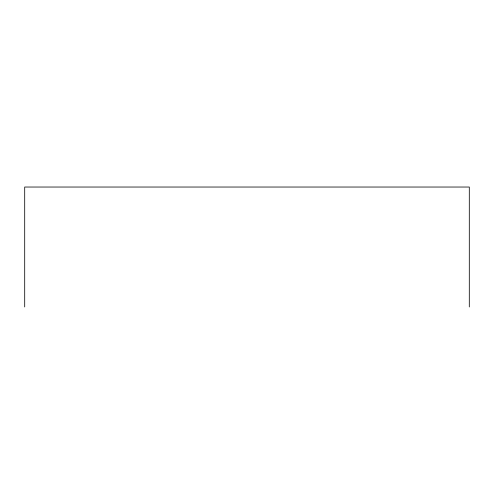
<?xml version="1.0" encoding="UTF-8"?>
<svg xmlns="http://www.w3.org/2000/svg" width="494" height="494" viewBox="0 0 494 494"><rect width="100%" height="100%" fill="white"/><g stroke="black" fill="none" stroke-linecap="round" stroke-linejoin="round"><path stroke-width="0.74" d="M469.3 306.965L469.3 187.035L24.7 187.035L24.7 306.965"/></g></svg>
